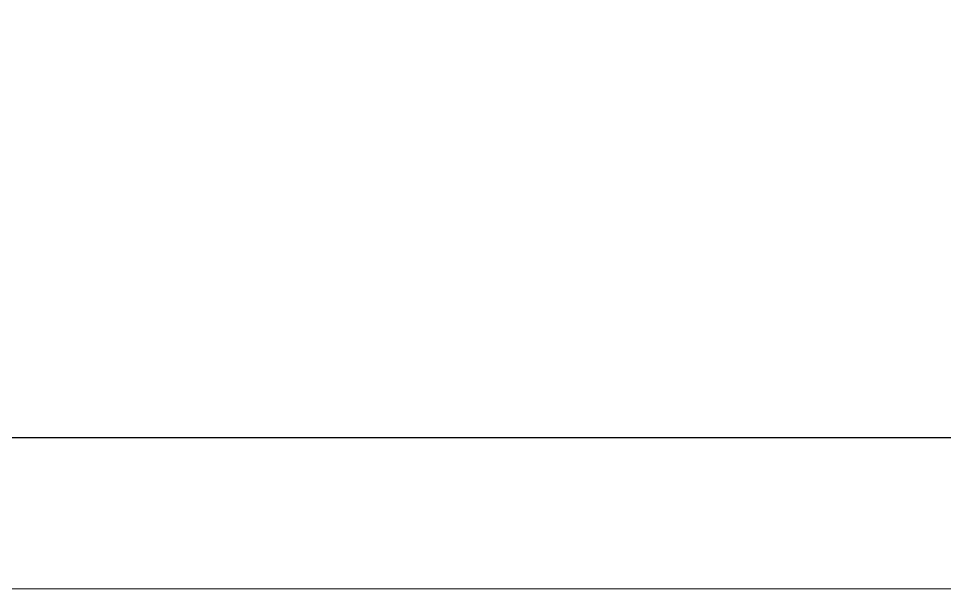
# Model space of a CAD drawing. Header units: centimetres. Extents: x -20.7 to 20.7, y -14.5 to 14.5.
# Drawn here: x -9.28 to -8.673, y 2.362 to 2.737 of the extents above; entities that cross this region are included whole.
import ezdxf

# ---------------------------------------------------------------- set-up
doc = ezdxf.new("R2010")
doc.units = ezdxf.units.CM
doc.header["$MEASUREMENT"] = 0
doc.layers.add('layer 1', color=7, linetype='Continuous')

msp = doc.modelspace()

# ---------------------------------------------------------------- linework, layer by layer
at = {"layer": 'layer 1', "lineweight": 9}
msp.add_open_spline([(19.88612, 13.89874), (19.88612, 13.89874), (-20.11465, 13.89874), (-20.11465, 13.89874), (-20.11465, 13.89874), (-20.11465, 13.89874), (-20.11465, -13.80208), (-20.11465, -13.80208)], degree=3, knots=[0, 0, 0, 0, 0.333333, 0.333333, 0.333333, 0.333333, 1, 1, 1, 1], dxfattribs=at)
at = {"layer": 'layer 1', "lineweight": 20}
msp.add_open_spline([(-8.55553, 0.01129), (-8.55553, 0.01129), (-8.57247, 0.51082), (-8.57247, 0.51082), (-8.57247, 0.51082), (-8.57247, 0.51082), (-12.1708, 0.51082), (-12.1708, 0.51082), (-12.1708, 0.51082), (-12.1708, 0.51082), (-12.1835, 0.01129), (-12.1835, 0.01129), (-12.1835, 0.01129), (-12.1835, 0.01129), (-14.84415, 0.01129), (-14.84415, 0.01129), (-14.84415, 0.01129), (-14.84415, 0.01129), (-14.88225, 2.36079), (-14.88225, 2.36079), (-14.88225, 2.36079), (-14.88225, 2.36079), (-14.86955, 3.21169), (-14.86955, 3.21169), (-14.86955, 3.21169), (-14.86955, 3.21169), (-13.83238, 3.21169), (-13.83238, 3.21169), (-13.83238, 3.21169), (-13.83238, 3.21169), (-13.78793, 5.86176), (-13.78793, 5.86176), (-13.78793, 5.86176), (-13.78793, 5.86176), (-12.63223, 5.86176), (-12.63223, 5.86176), (-12.63223, 5.86176), (-12.63223, 5.86176), (-12.6026, 7.76252), (-12.6026, 7.76252), (-12.6026, 7.76252), (-12.6026, 7.76252), (-8.16395, 7.76252), (-8.16395, 7.76252), (-8.16395, 7.76252), (-8.16395, 7.76252), (-8.1322, 5.86176), (-8.1322, 5.86176), (-8.1322, 5.86176), (-8.1322, 5.86176), (-6.97862, 5.86176), (-6.97862, 5.86176), (-6.97862, 5.86176), (-6.97862, 5.86176), (-6.93417, 3.21169), (-6.93417, 3.21169), (-6.93417, 3.21169), (-6.93417, 3.21169), (-5.897, 3.21169), (-5.897, 3.21169), (-5.897, 3.21169), (-5.897, 3.21169), (-5.88218, 2.36079), (-5.88218, 2.36079), (-5.88218, 2.36079), (-5.88218, 2.36079), (-5.9224, 0.01129), (-5.9224, 0.01129), (-5.9224, 0.01129), (-5.9224, 0.01129), (-8.55553, 0.01129), (-8.55553, 0.01129)], degree=3, knots=[0, 0, 0, 0, 0.052632, 0.052632, 0.052632, 0.052632, 0.105263, 0.105263, 0.105263, 0.105263, 0.157895, 0.157895, 0.157895, 0.157895, 0.210526, 0.210526, 0.210526, 0.210526, 0.263158, 0.263158, 0.263158, 0.263158, 0.315789, 0.315789, 0.315789, 0.315789, 0.368421, 0.368421, 0.368421, 0.368421, 0.421053, 0.421053, 0.421053, 0.421053, 0.473684, 0.473684, 0.473684, 0.473684, 0.526316, 0.526316, 0.526316, 0.526316, 0.578947, 0.578947, 0.578947, 0.578947, 0.631579, 0.631579, 0.631579, 0.631579, 0.684211, 0.684211, 0.684211, 0.684211, 0.736842, 0.736842, 0.736842, 0.736842, 0.789474, 0.789474, 0.789474, 0.789474, 0.842105, 0.842105, 0.842105, 0.842105, 0.894737, 0.894737, 0.894737, 0.894737, 1, 1, 1, 1], dxfattribs=at)
at = {"layer": 'layer 1', "lineweight": 25}
msp.add_open_spline([(-13.18257, 5.63951), (-13.18257, 5.63951), (-7.58398, 5.63951), (-7.58398, 5.63951), (-7.58398, 5.63951), (-7.58398, 5.63951), (-7.58398, 2.46239), (-7.58398, 2.46239)], degree=3, knots=[0, 0, 0, 0, 0.333333, 0.333333, 0.333333, 0.333333, 1, 1, 1, 1], dxfattribs=at)
msp.add_open_spline([(-13.18257, 2.46239), (-13.18257, 2.46239), (-7.58398, 2.46239), (-7.58398, 2.46239)], degree=3, dxfattribs=at)
at = {"layer": 'layer 1', "lineweight": 13}
msp.add_open_spline([(-9.34505, 2.46239), (-9.34505, 2.46239), (-4.66298, 2.46239), (-4.66298, 2.46239)], degree=3, dxfattribs=at)
at = {"layer": 'layer 1', "lineweight": 20}
msp.add_open_spline([(-14.88225, 2.3629), (-14.88225, 2.3629), (-5.88218, 2.3629), (-5.88218, 2.3629)], degree=3, dxfattribs=at)

doc.saveas('drawing.dxf')
